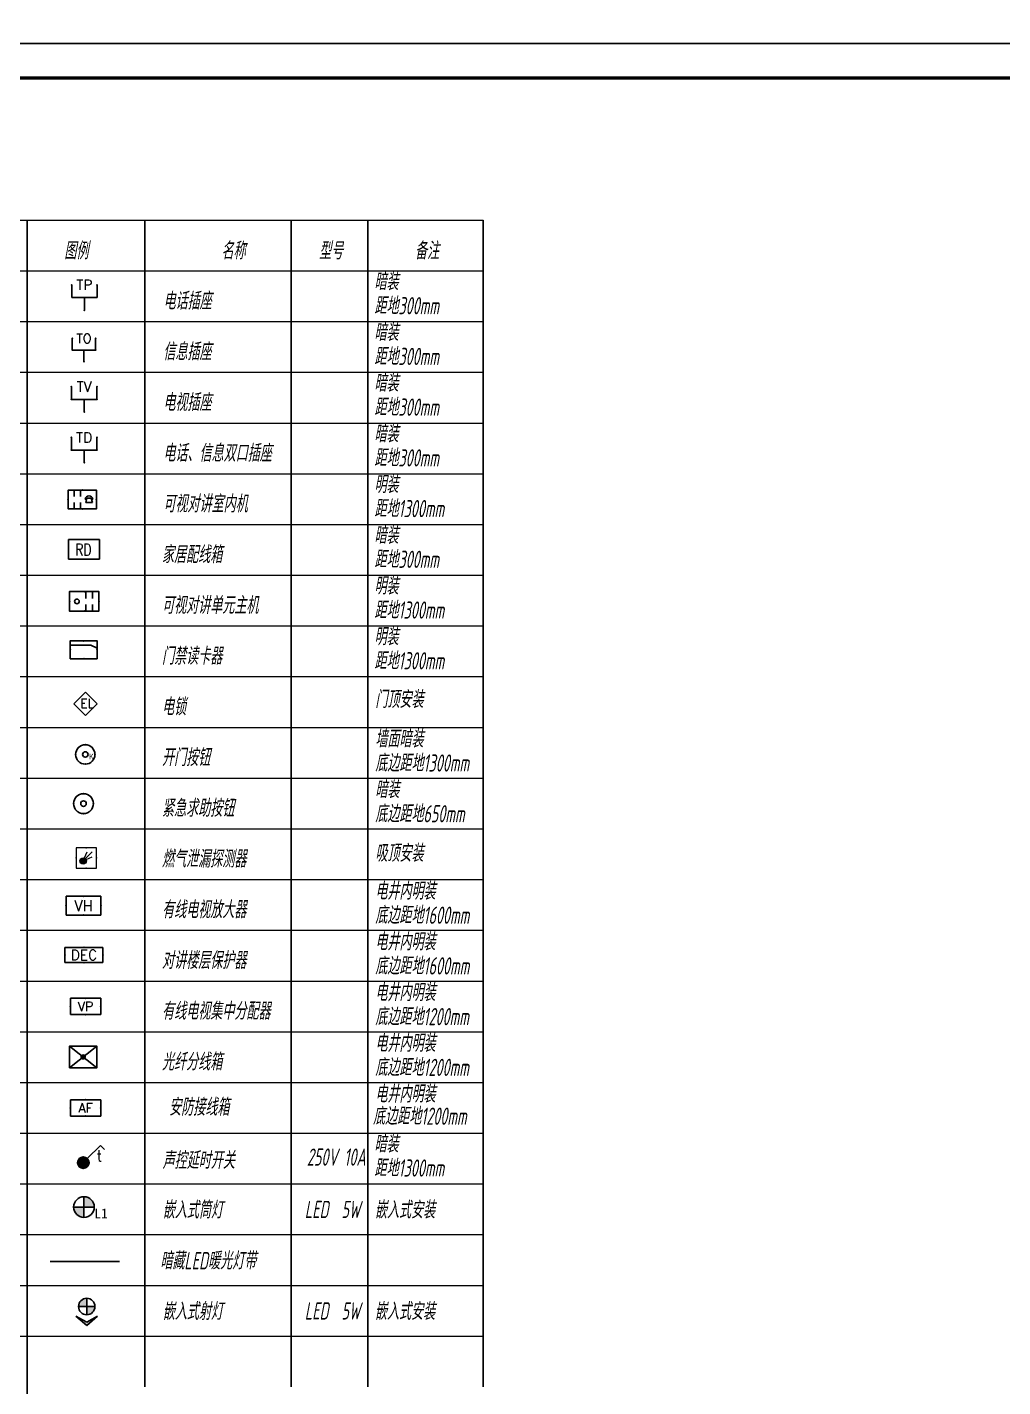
# Model space of a CAD drawing. Extents: x 2803505 to 5851001, y -1372902 to 24339.
# Drawn here: x 2864092 to 2892428, y -668852 to -629379 of the extents above; entities that cross this region are included whole.
import ezdxf
from ezdxf.enums import TextEntityAlignment as Align

# ---------------------------------------------------------------- set-up
doc = ezdxf.new("R2010")
doc.units = 0
doc.header["$LTSCALE"] = 1000
doc.header["$MEASUREMENT"] = 0
doc.layers.get('0').update_dxf_attribs({"linetype": 'CONTINUOUS'})
for name, color, linetype in [('1-D2', 2, 'CONTINUOUS'), ('1-弱电', 3, 'CONTINUOUS'), ('1-弱电1', 3, 'CONTINUOUS'), ('A-标注', 1, 'CONTINUOUS'), ('E-天花灯具', 92, 'CONTINUOUS'), ('EQUIP-安防', 3, 'CONTINUOUS'), ('EQUIP-照明', 3, 'CONTINUOUS'), ('EQUIP-电视', 3, 'CONTINUOUS'), ('EQUIP-通讯', 3, 'CONTINUOUS'), ('T-通用', 7, 'CONTINUOUS'), ('TK', 252, 'CONTINUOUS'), ('电气', 6, 'CONTINUOUS')]:
    doc.layers.add(name, color=color, linetype=linetype)
for name, color, linetype, lineweight in [('DIM', 3, 'CONTINUOUS', 20), ('EQUIP-消防', 3, 'CONTINUOUS', 20), ('图框', 147, 'CONTINUOUS', 20)]:
    doc.layers.add(name, color=color, linetype=linetype, lineweight=lineweight)
doc.styles.add('1常用弱电', font='SIMPLEX.shx', dxfattribs={"width": 0.8, "height": 3.5, "bigfont": 'HZTXT.shx'})
doc.styles.add('_TCH_LABEL', font='COMPLEX', dxfattribs={"bigfont": 'GBCBIG'})
doc.styles.add('_TEL_DIM', font='SIMPLEX', dxfattribs={"width": 0.8, "height": 3.5, "bigfont": 'HZTXT'})
doc.styles.add('CM', font='complex', dxfattribs={"width": 0.75})
doc.styles.add('HZTXT', font='gbeitc.shx', dxfattribs={"width": 0.8, "height": 400, "bigfont": 'hztxt.shx'})
doc.styles.add('SM1', font='realsz.shx', dxfattribs={"width": 0.75, "bigfont": 'realhz.shx'})
doc.styles.get("Standard").update_dxf_attribs({"font": 'gbenor.shx', "bigfont": 'gbcbig.shx'})
doc.styles.add('黑体', font='simhei.ttf')
doc.linetypes.add('LED', pattern='A,0.5,-0.2,["LED",Standard,S=0.2,R=0,X=-0.2,Y=-0.1],-0.2', length=0.9)

# ---------------------------------------------------------------- blocks, each defined once
blk = doc.blocks.new('$equip$00001677')
for p, q in [((0.75, 0.6), (-0.75, 0.6)), ((-0.75, 0.6), (-0.75, 0)), ((0.75, 0), (0.75, 0.6)), ((-0.75, 0), (0.75, 0))]:
    blk.add_line(p, q)
for p in [(0, 0.6), (-0.75, 0.3), (0, 0), (0.75, 0.3)]:
    blk.add_point(p)
at = {"style": '_TCH_LABEL', "flags": 8}
blk.add_attdef('16', text='', height=0.4, dxfattribs=at).set_placement((0, 0.3), align=Align.MIDDLE_CENTER)
at = {"style": '_TCH_LABEL', "flags": 9}
blk.add_attdef('A', (0, 0), '', height=0.00002, dxfattribs=at)
blk = doc.blocks.new('$equip$00001674')
for p, q in [((-0.5, 0.499), (-0.5, 0.999)), ((0.5, 0.999), (0.5, 0.499)), ((0.5, 0.499), (-0.5, 0.499)), ((0, 0.5), (0, 0))]:
    blk.add_line(p, q)
for p in [(-0.5, 0.999), (0.5, 0.999), (-0.5, 0.499), (0, 0), (0.5, 0.499)]:
    blk.add_point(p)
at = {"style": '_TCH_LABEL', "flags": 8}
blk.add_attdef('$TEXT$', text='', height=0.4, dxfattribs=at).set_placement((0, 0.999), align=Align.MIDDLE_CENTER)
at = {"style": '_TCH_LABEL', "flags": 9}
blk.add_attdef('A', (0, 0), '', height=0.00002, dxfattribs=at)
blk = doc.blocks.new('$equip$00001382')
for p, q in [((-0.5, 0.499), (-0.5, 0.999)), ((0.5, 0.999), (0.5, 0.499)), ((0.5, 0.499), (-0.5, 0.499)), ((0, 0.5), (0, 0))]:
    blk.add_line(p, q)
for p in [(-0.5, 0.999), (0.5, 0.999), (0, 0.499), (0, 0)]:
    blk.add_point(p)
at = {"style": '_TCH_LABEL', "flags": 8}
blk.add_attdef('$TEXT$', text='', height=0.4, dxfattribs=at).set_placement((0, 0.999), align=Align.MIDDLE_CENTER)
at = {"style": '_TCH_LABEL', "flags": 9}
blk.add_attdef('A', (0, 0), '', height=0.00002, dxfattribs=at)
blk = doc.blocks.new('$equip$00001801')
for p, q in [((-0.65, 0.7), (-0.65, 0)), ((0.65, 0.7), (-0.65, 0.7)), ((0.65, 0.7), (0.65, 0)), ((-0.65, 0), (0.65, 0))]:
    blk.add_line(p, q)
for p in [(0, 0.7), (-0.65, 0.35), (0, 0), (0.65, 0.35)]:
    blk.add_point(p)
at = {"color": 7, "style": '_TEL_DIM'}
blk.add_attdef('$TEXT$', text='', height=0.4, dxfattribs=at).set_placement((0, 0.35), align=Align.MIDDLE_CENTER)
at = {"color": 7, "style": '_TEL_DIM', "flags": 1}
blk.add_attdef('A', text='', height=0.00002, dxfattribs=at).set_placement((0, 0), align=Align.MIDDLE_CENTER)
blk = doc.blocks.new('$equip$00001847')
for p, q in [((-0.5, 0.499), (-0.5, 0.999)), ((0.5, 0.999), (0.5, 0.499)), ((0.5, 0.499), (-0.5, 0.499)), ((0, 0.5), (0, 0))]:
    blk.add_line(p, q)
for p in [(-0.5, 0.999), (0.5, 0.999), (-0.5, 0.499), (0, 0), (0.5, 0.499)]:
    blk.add_point(p)
at = {"color": 7, "style": '_TEL_DIM'}
blk.add_attdef('$TEXT$', text='', height=0.4, dxfattribs=at).set_placement((0, 0.999), align=Align.MIDDLE_CENTER)
at = {"color": 7, "style": '_TEL_DIM', "flags": 1}
blk.add_attdef('A', text='', height=0.00002, dxfattribs=at).set_placement((0, 0), align=Align.MIDDLE_CENTER)
blk = doc.blocks.new('$equip$00001800')
for p, q in [((-0.65, 0.7), (-0.65, 0)), ((0.65, 0.7), (-0.65, 0.7)), ((0.65, 0.7), (0.65, 0)), ((-0.65, 0), (0.65, 0))]:
    blk.add_line(p, q)
for p in [(0, 0.7), (-0.65, 0.35), (0, 0), (0.65, 0.35)]:
    blk.add_point(p)
at = {"color": 7, "style": '_TEL_DIM'}
blk.add_attdef('$TEXT$', text='', height=0.4, dxfattribs=at).set_placement((0, 0.35), align=Align.MIDDLE_CENTER)
at = {"color": 7, "style": '_TEL_DIM', "flags": 1}
blk.add_attdef('A', text='', height=0.00002, dxfattribs=at).set_placement((0, 0), align=Align.MIDDLE_CENTER)
blk = doc.blocks.new('CNS-FXX')
blk.add_lwpolyline([(0, -307), (0, 307), (782, 307), (782, -307)], close=True)
at = {"layer": 'T-通用', "linetype": 'Continuous'}
for p, q in [((782, 307), (0, -307)), ((0, 307), (782, -307))]:
    blk.add_line(p, q, dxfattribs=at)
at = {"layer": 'T-通用', "linetype": 'Continuous', "const_width": 79.4}
blk.add_lwpolyline([(351, 0, 1), (431, 0, 1)], format="xyb", close=True, dxfattribs=at)
blk = doc.blocks.new('$equip$00002647')
at = {"linetype": 'Continuous'}
for p, q in [((-0.63, -0.415), (-0.63, 0.415)), ((-0.63, -0.415), (-0.63, 0.415)), ((-0.63, 0.415), (0.62, 0.415)), ((0.066, 0.129), (0.066, 0.415)), ((0.345, 0.129), (0.345, 0.415)), ((0.62, 0.415), (0.62, -0.415)), ((0.62, -0.415), (-0.63, -0.415)), ((0.066, -0.415), (0.066, -0.129)), ((0.345, -0.415), (0.345, -0.129))]:
    blk.add_line(p, q, dxfattribs=at)
at = {"const_width": 0.05}
blk.add_lwpolyline([(-0.63, 0.415), (0.62, 0.415), (0.62, -0.415), (-0.63, -0.415), (-0.63, 0.415), (0.62, 0.415)], dxfattribs=at)
at = {"linetype": 'Continuous'}
for start, end in [(0, 180), (180, 0)]:
    blk.add_arc((-0.32, 0), 0.1, start, end, dxfattribs=at)
at = {"color": 1}
for p in [(-0.63, 0), (-0.005, 0.415), (0.62, 0), (-0.005, -0.415)]:
    blk.add_point(p, dxfattribs=at)
at = {"color": 7, "style": '_TEL_DIM', "flags": 1}
blk.add_attdef('A', text='', height=0.000025, dxfattribs=at).set_placement((0, 0), align=Align.MIDDLE_CENTER)
blk = doc.blocks.new('A$C61097B59')
at = {"layer": '1-D2'}
for p, q in [((-88, 338), (-88, 0)), ((447, 338), (-88, 338)), ((447, 0), (447, 338)), ((-88, 0), (447, 0))]:
    blk.add_line(p, q, dxfattribs=at)
at = {"layer": '1-D2', "linetype": 'Continuous', "style": 'CM', "width": 0.75}
blk.add_text('RD', height=204, dxfattribs=at).set_placement((31, 63))
blk = doc.blocks.new('3电锁')
at = {"layer": '1-弱电1'}
for p, q in [((0, 743), (-372, 372)), ((372, 372), (0, 743)), ((-372, 372), (0, 0)), ((0, 0), (372, 372))]:
    blk.add_line(p, q, dxfattribs=at)
at = {"layer": '1-弱电1', "style": '1常用弱电'}
blk.add_text('EL', height=277.7, dxfattribs=at).set_placement((-160, 247))
blk = doc.blocks.new('$equip$00002479')
at = {"const_width": 0.04}
blk.add_lwpolyline([(-0.3, 0, 1), (0.3, 0, 1), (-0.3, 0, 0.942883)], format="xyb", dxfattribs=at)
for radius in [0.3, 0.0841]:
    blk.add_circle((0, 0), radius)
for p in [(-0.3, 0), (0, 0.3), (0.3, 0), (0, -0.3)]:
    blk.add_point(p)
at = {"color": 7, "style": '_TEL_DIM', "flags": 1}
blk.add_attdef('A', text='', height=0.00002, dxfattribs=at).set_placement((0, 0), align=Align.MIDDLE_CENTER)
blk = doc.blocks.new('$equip$00001600')
for p, q in [((0.5, 0), (-0.5, 0)), ((-0.5, 0), (-0.5, -1)), ((0.5, -1), (0.5, 0)), ((-0.15, -0.65), (0.3, -0.2)), ((-0.15, -0.65), (0.05, -0.2)), ((-0.15, -0.65), (0.3, -0.45)), ((-0.5, -1), (0.5, -1))]:
    blk.add_line(p, q)
blk.add_circle((-0.15, -0.65), 0.158)
for p in [(0, 0), (-0.5, -0.5), (0.5, -0.5), (0, -1)]:
    blk.add_point(p)
for points in [[(-0.287, -0.571), (-0.013, -0.571), (-0.308, -0.65), (0.008, -0.65)], [(-0.287, -0.729), (-0.013, -0.729), (-0.308, -0.65), (0.008, -0.65)], [(-0.229, -0.513), (-0.071, -0.513), (-0.287, -0.571), (-0.013, -0.571)], [(-0.15, -0.492), (-0.15, -0.492), (-0.229, -0.513), (-0.071, -0.513)], [(-0.229, -0.787), (-0.071, -0.787), (-0.287, -0.729), (-0.013, -0.729)], [(-0.15, -0.808), (-0.15, -0.808), (-0.229, -0.787), (-0.071, -0.787)]]:
    blk.add_solid(points)
at = {"flags": 9}
blk.add_attdef('A', (0, 0), '', height=0.00002, dxfattribs=at)
blk.add_attdef('B', text='', height=0.4, dxfattribs=at).set_placement((0.784, -0.7), align=Align.MIDDLE_CENTER)
blk = doc.blocks.new('$equip$00002628')
at = {"linetype": 'Continuous'}
for p, q in [((-0.625, 0.415), (0.625, 0.415)), ((-0.625, -0.415), (-0.625, 0.415)), ((-0.472, 0.01), (-0.409, 0.01)), ((-0.446, -0.138), (-0.395, 0.058)), ((-0.395, 0.058), (-0.395, 0.058)), ((-0.395, 0.058), (-0.206, 0.058)), ((-0.206, 0.058), (-0.155, -0.138)), ((-0.191, 0.01), (-0.129, 0.01)), ((0.071, 0.129), (0.071, 0.415)), ((0.35, 0.129), (0.35, 0.415)), ((0.625, 0.415), (0.625, -0.415)), ((0.625, -0.415), (-0.625, -0.415)), ((-0.155, -0.138), (-0.446, -0.138)), ((0.071, -0.415), (0.071, -0.129)), ((0.35, -0.415), (0.35, -0.129))]:
    blk.add_line(p, q, dxfattribs=at)
at = {"const_width": 0.04}
blk.add_lwpolyline([(-0.625, 0.415), (0.625, 0.415), (0.625, -0.415), (-0.625, -0.415), (-0.625, 0.415), (0.625, 0.415)], dxfattribs=at)
at = {"linetype": 'Continuous'}
blk.add_arc((-0.3, -0.011), 0.173, 6.98974, 173.01026, dxfattribs=at)
for p in [(-0.625, 0), (0, 0.415), (0, -0.415), (0.625, 0)]:
    blk.add_point(p)
at = {"color": 7, "style": '_TEL_DIM', "flags": 1}
blk.add_attdef('A', text='', height=0.000025, dxfattribs=at).set_placement((0, 0), align=Align.MIDDLE_CENTER)
blk = doc.blocks.new('$equip$00002617')
for p, q in [((0.625, 0.415), (-0.625, 0.415)), ((-0.625, 0.415), (-0.625, -0.415)), ((-0.625, 0.215), (0.325, 0.215)), ((0.325, 0.215), (0.625, 0.075)), ((0.625, -0.415), (0.625, 0.415)), ((-0.625, -0.415), (0.625, -0.415))]:
    blk.add_line(p, q)
at = {"linetype": 'Continuous', "const_width": 0.04}
blk.add_lwpolyline([(-0.625, 0.415), (0.625, 0.415), (0.625, -0.415), (-0.625, -0.415)], close=True, dxfattribs=at)
at = {"color": 1}
for p in [(-0.625, 0), (0, 0.415), (0.625, 0), (0.018, -0.415)]:
    blk.add_point(p, dxfattribs=at)
at = {"color": 7, "style": '_TEL_DIM', "flags": 1}
blk.add_attdef('A', text='', height=0.000025, dxfattribs=at).set_placement((0, 0), align=Align.MIDDLE_CENTER)
blk = doc.blocks.new('A$C18BE6784')
at = {"layer": 'EQUIP-安防', "linetype": 'ByBlock', "xscale": 400, "yscale": 400, "zscale": 400}
blk.add_blockref('$equip$00002479', (-47, 62), dxfattribs=at)
at = {"layer": 'EQUIP-安防', "color": 7, "linetype": 'ByBlock', "style": 'SM1', "width": 0.75}
blk.add_text('K', height=71.8, dxfattribs=at).set_placement((0, 0))
blk = doc.blocks.new('DFADS')
at = {"layer": 'A-标注'}
h = blk.add_hatch(color=251, dxfattribs=at)
h.paths.add_polyline_path([(3405.6, 358.33), (3411.6, 358.33, 0.414214), (3405.6, 364.33)])
h.paths.add_polyline_path([(3399.6, 358.33, 0.414214), (3405.6, 352.33), (3405.6, 358.33)])
at = {"layer": 'A-标注', "color": 92}
for p, q in [((3405.6, 352.33), (3405.6, 364.33)), ((3411.6, 358.33), (3399.6, 358.33))]:
    blk.add_line(p, q, dxfattribs=at)
blk.add_circle((3405.6, 358.33), 6, dxfattribs=at)
at = {"layer": 'A-标注', "color": 3, "style": '黑体'}
blk.add_text('L1', height=5.76, dxfattribs=at).set_placement((3411.58, 351.7))
blk = doc.blocks.new('$equip$00001822')
for p, q in [((0.147, 0.356), (0.625, 0.833)), ((0.625, 0.833), (0.766, 0.692))]:
    blk.add_line(p, q)
blk.add_circle((0, 0.208), 0.208)
for p in [(-0.208, 0.208), (-0.015, 0.001), (0, 0.417), (0.208, 0.208)]:
    blk.add_point(p)
for points in [[(-0.18, 0.313), (0.18, 0.313), (-0.208, 0.208), (0.208, 0.208)], [(-0.18, 0.104), (0.18, 0.104), (-0.208, 0.208), (0.208, 0.208)], [(-0.104, 0.389), (0.104, 0.389), (-0.18, 0.313), (0.18, 0.313)], [(-0.104, 0.028), (0.104, 0.028), (-0.18, 0.104), (0.18, 0.104)], [(0, 0.417), (0, 0.417), (-0.104, 0.389), (0.104, 0.389)], [(0, 0), (0, 0), (-0.104, 0.028), (0.104, 0.028)]]:
    blk.add_solid(points)
at = {"color": 7, "style": '_TEL_DIM'}
blk.add_attdef('$TEXT$', text='', height=0.4, dxfattribs=at).set_placement((0.581, 0.465), align=Align.MIDDLE_CENTER)
at = {"color": 7, "style": '_TEL_DIM', "flags": 1}
blk.add_attdef('A', text='', height=0.00002, dxfattribs=at).set_placement((0, 0), align=Align.MIDDLE_CENTER)
blk = doc.blocks.new('嵌入式射灯&醒')
h = blk.add_hatch(color=251)
h.paths.add_polyline_path([(-1.18, 1.31), (-2.29, 0), (-1.18, -1.31), (-1.89, 0)])
edge = h.paths.add_edge_path()
edge.add_line((0, 0), (1, 0))
edge.add_arc((0, 0), 1, 360, 450)
edge.add_line((0, 1), (0, 0))
edge = h.paths.add_edge_path()
edge.add_line((0, -1), (0, 0))
edge.add_line((0, 0), (-1, 0))
edge.add_arc((0, 0), 1, 180, 270)
for p, q in [((-2.29, 0), (-1.18, 1.31)), ((-2.29, 0), (-1.18, -1.31)), ((-1.89, 0), (-1.18, 1.31)), ((-1.89, 0), (-1.18, -1.31)), ((-1, 0), (1, 0)), ((0, 1), (0, -1))]:
    blk.add_line(p, q)
blk.add_circle((0, 0), 1)
blk = doc.blocks.new('*U479')
at = {"xscale": 39.82222222273323, "yscale": 39.82222222273323, "zscale": 39.82222222273323}
blk.add_blockref('嵌入式射灯&醒', (0, 0), dxfattribs=at)

msp = doc.modelspace()

# ---------------------------------------------------------------- linework, layer by layer
at = {"color": 6, "linetype": 'LED', "ltscale": 2}
msp.add_line((2864756.4, -665217.8), (2866774.7, -665217.8), dxfattribs=at)
at = {"layer": 'DIM', "color": 2, "linetype": 'Continuous'}
for p, q in [((2862521.7, -634980), (2877334.2, -634980)), ((2862521.7, -636452.7), (2877334.2, -636452.7)), ((2862521.7, -637925.4), (2877334.2, -637925.4)), ((2862521.7, -639398.1), (2877334.2, -639398.1)), ((2862521.7, -640870.8), (2877334.2, -640870.8)), ((2862521.7, -642343.5), (2877334.2, -642343.5)), ((2862521.7, -643816.2), (2877334.2, -643816.2)), ((2862521.7, -645288.9), (2877334.2, -645288.9)), ((2862521.7, -646761.6), (2877334.2, -646761.6)), ((2862521.7, -648234.3), (2877334.2, -648234.3)), ((2862521.7, -649706.9), (2877334.2, -649706.9)), ((2862521.7, -651179.6), (2877334.2, -651179.6)), ((2862521.7, -652652.3), (2877334.2, -652652.3)), ((2862521.7, -654125), (2877334.2, -654125)), ((2862521.7, -655597.7), (2877334.2, -655597.7)), ((2862521.7, -657070.4), (2877334.2, -657070.4)), ((2862521.7, -658543.1), (2877334.2, -658543.1)), ((2862521.7, -660015.8), (2877334.2, -660015.8)), ((2862521.7, -661488), (2877334.2, -661488)), ((2862521.7, -662960.7), (2877334.2, -662960.7)), ((2862521.7, -664433.9), (2877334.2, -664433.9)), ((2862521.7, -665906.1), (2877334.2, -665906.1)), ((2862521.7, -667379.3), (2877334.2, -667379.3))]:
    msp.add_line(p, q, dxfattribs=at)
at = {"layer": 'TK', "color": 2}
for p, q in [((2864092.1, -634980), (2864092.1, -680633.5)), ((2867510.5, -634980), (2867510.5, -668852)), ((2871763.7, -634980), (2871763.7, -668852)), ((2873981.5, -634980), (2873981.5, -668852)), ((2877334.2, -634980), (2877334.2, -668852)), ((2877334.2, -634980), (2877334.2, -668852))]:
    msp.add_line(p, q, dxfattribs=at)
at = {"layer": '图框'}
for points in [[(2833503.5, -587899.4), (2892903.3, -587899.4), (2892903.3, -629853.6), (2833503.5, -629853.6)], [(2833503.5, -629853.6), (2917603.5, -629853.6), (2917603.5, -689253.6), (2833503.5, -689253.6)]]:
    msp.add_lwpolyline(points, close=True, dxfattribs=at)
at = {"layer": '图框', "const_width": 100}
msp.add_lwpolyline([(2916603.5, -688253.6), (2916603.5, -630853.6), (2836003.5, -630853.6), (2836003.5, -688253.6)], close=True, dxfattribs=at)

# ---------------------------------------------------------------- block references
at = {"layer": '1-弱电', "xscale": 0.9149383902549744, "yscale": 0.9149383902549744, "zscale": 0.9149383902549744}
msp.add_blockref('3电锁', (2865784.9, -649362.7), dxfattribs=at)
at = {"layer": 'E-天花灯具', "xscale": 50.0000959623154, "yscale": 50.0000959623154, "zscale": 50.0000959623154}
msp.add_blockref('DFADS', (2695461.8, -681549.4), dxfattribs=at)
at = {"layer": 'E-天花灯具', "xscale": 6, "yscale": 6, "zscale": 6, "rotation": 90.00000000000189}
msp.add_blockref('*U479', (2865821.9, -666520.7), dxfattribs=at)
at = {"layer": 'EQUIP-安防'}
for name, p, xscale, yscale, zscale in [('$equip$00002628', (2865691.5, -643090.2), -659.2771084336564, 659.2771084336564, 659.277108433735), ('A$C61097B59', (2865437.2, -644827.2), 1.697142899036407, 1.697142899036407, 1.697142899036407), ('$equip$00002647', (2865753.7, -646048.5), 678.8571428656578, 678.8571428656578, 678.8571428656578), ('$equip$00002617', (2865733.2, -647454.3), 624, 624, 624), ('$equip$00002479', (2865727.6, -651920.3), 960, 960, 960)]:
    msp.add_blockref(name, p, dxfattribs=dict(at, xscale=xscale, yscale=yscale, zscale=zscale))
at = {"layer": 'EQUIP-消防', "ltscale": 5, "xscale": 589.6135482788086, "yscale": 589.6135482788086, "zscale": 589.6135482788086}
msp.add_blockref('$equip$00001600', (2865806.3, -653202.3), dxfattribs=at)
at = {"layer": 'EQUIP-照明', "color": 6, "xscale": 800, "yscale": 800, "zscale": 800}
msp.add_blockref('$equip$00001822', (2865721.4, -662512.4), dxfattribs=at).add_auto_attribs({'$TEXT$': 't'})
at = {"layer": 'EQUIP-电视', "xscale": 678.8571428656578, "yscale": 678.8571428656578, "zscale": 678.8571428656578}
for p, values in [((2865789.1, -658047), {'$TEXT$': 'VP'}), ((2865789.1, -660992.4), {'$TEXT$': 'AF'})]:
    msp.add_blockref('$equip$00001800', p, dxfattribs=at).add_auto_attribs(values)
at = {"layer": 'EQUIP-通讯'}
for name, p, xscale, yscale, zscale, values in [('$equip$00001382', (2865752.8, -637596.3), 736.6071428656578, 736.6071428656578, 736.6071428656578, {'$TEXT$': 'TP'}), ('$equip$00001847', (2865741.5, -639091.1), 678.8571428656578, 678.8571428656578, 678.8571428656578, {'$TEXT$': 'TO'}), ('$equip$00001674', (2865747.5, -640552.3), 736.6071428656578, 736.6071428656578, 736.6071428656578, {'$TEXT$': 'TV'}), ('$equip$00001674', (2865747.5, -642025), 736.6071428656578, 736.6071428656578, 736.6071428656578, {'$TEXT$': 'TD'}), ('$equip$00001801', (2865728.1, -655155), 777.8571428656578, 777.8571428656578, 777.8571428656578, {'$TEXT$': 'VH'})]:
    msp.add_blockref(name, p, dxfattribs=dict(at, xscale=xscale, yscale=yscale, zscale=zscale)).add_auto_attribs(values)
at = {"layer": 'EQUIP-通讯', "ltscale": 5}
ref = msp.add_blockref('$equip$00001677', (2865741.5, -656535.4), dxfattribs=dict(at, xscale=736.6071428656578, yscale=736.6071428656578, zscale=736.6071428656578))
ref.add_attrib('$TEXT$', 'DEC', dxfattribs={"layer": '0', "height": 294.64, "style": '_TCH_LABEL', "flags": 8}).set_placement((2865741.5, -656314.4), align=Align.MIDDLE_CENTER)
at = {"layer": 'EQUIP-通讯', "ltscale": 5, "xscale": 1.018285691738129, "yscale": 1.018285691738129, "zscale": 1.018285691738129}
msp.add_blockref('CNS-FXX', (2865320.2, -659275.5), dxfattribs=at)
at = {"layer": '电气', "linetype": 'ByBlock', "xscale": 2.339999999850988, "yscale": 2.339999999850988, "zscale": 2.339999999850988}
msp.add_blockref('A$C18BE6784', (2865889.8, -650638.3), dxfattribs=at)

# ---------------------------------------------------------------- texts
at = {"color": 0, "style": 'HZTXT', "width": 0.7}
for s, p in [('图例', (2865165.3, -636119.7)), ('名称', (2869730.4, -636119.7)), ('型号', (2872565.7, -636119.7)), ('备注', (2875352, -636119.7)), ('暗装', (2874173.6, -637012.8)), ('电话插座', (2868045.4, -637576.1)), ('距地300mm', (2874173.6, -637714.5)), ('暗装', (2874173.6, -638485.5)), ('信息插座', (2868040.1, -639048.8)), ('距地300mm', (2874173.6, -639187.2)), ('暗装', (2874173.6, -639958.2)), ('电视插座', (2868040.1, -640521.5)), ('距地300mm', (2874173.6, -640659.8)), ('暗装', (2874173.6, -641430.9)), ('电话、信息双口插座', (2868040.1, -641994.1)), ('距地300mm', (2874173.6, -642132.5)), ('明装', (2874173.6, -642903.6)), ('可视对讲室内机', (2868040.1, -643466.8)), ('距地1300mm', (2874173.6, -643605.2)), ('暗装', (2874173.6, -644376.3)), ('家居配线箱', (2868002.8, -644939.5)), ('距地300mm', (2874173.6, -645077.9)), ('明装', (2874173.6, -645849)), ('可视对讲单元主机', (2868002.8, -646412.2)), ('距地1300mm', (2874173.6, -646550.6)), ('明装', (2874173.6, -647321.7)), ('门禁读卡器', (2868002.8, -647884.9)), ('距地1300mm', (2874173.6, -648023.3)), ('电锁', (2868002.8, -649357.6)), ('门顶安装', (2874197.9, -649144.6)), ('墙面暗装', (2874197.9, -650289.9)), ('开门按钮', (2868002.8, -650830.3)), ('底边距地1300mm', (2874197.9, -650991.5)), ('暗装', (2874197.9, -651762.6)), ('紧急求助按钮', (2868002.8, -652303)), ('底边距地650mm', (2874197.9, -652464.2)), ('燃气泄漏探测器', (2868002.8, -653775.7)), ('吸顶安装', (2874197.9, -653608.9)), ('电井内明装', (2874197.9, -654708)), ('有线电视放大器', (2868002.8, -655248.4)), ('底边距地1600mm', (2874197.9, -655409.6)), ('电井内明装', (2874197.9, -656180.7)), ('对讲楼层保护器', (2868002.8, -656721.1)), ('底边距地1600mm', (2874197.9, -656882.3)), ('电井内明装', (2874197.9, -657653.4)), ('有线电视集中分配器', (2868002.8, -658193.8)), ('底边距地1200mm', (2874197.9, -658355)), ('电井内明装', (2874197.9, -659126.1)), ('光纤分线箱', (2868002.8, -659666.5)), ('底边距地1200mm', (2874197.9, -659827.7)), ('电井内明装', (2874197.9, -660598.8)), ('安防接线箱', (2868209.7, -660979.6)), ('底边距地1200mm', (2874132.9, -661244.4)), ('暗装', (2874173.6, -662048.1)), ('距地1300mm', (2874173.6, -662749.7)), ('嵌入式筒灯', (2868024.1, -663965.3)), ('LED  5W', (2872155.6, -663953.3)), ('嵌入式安装', (2874185, -663965.3)), ('暗藏LED暖光灯带', (2867956.2, -665441.8)), ('嵌入式射灯', (2868024.1, -666910.7)), ('LED  5W', (2872155.6, -666898.7)), ('嵌入式安装', (2874185, -666910.7))]:
    msp.add_text(s, height=500, dxfattribs=at).set_placement(p)
for s, p in [('250V 10A', (2872216.1, -662182.6)), ('声控延时开关', (2868020.3, -662275.9))]:
    msp.add_text(s, height=500, dxfattribs=at).set_placement(p, align=Align.MIDDLE_LEFT)

doc.saveas('drawing.dxf')
